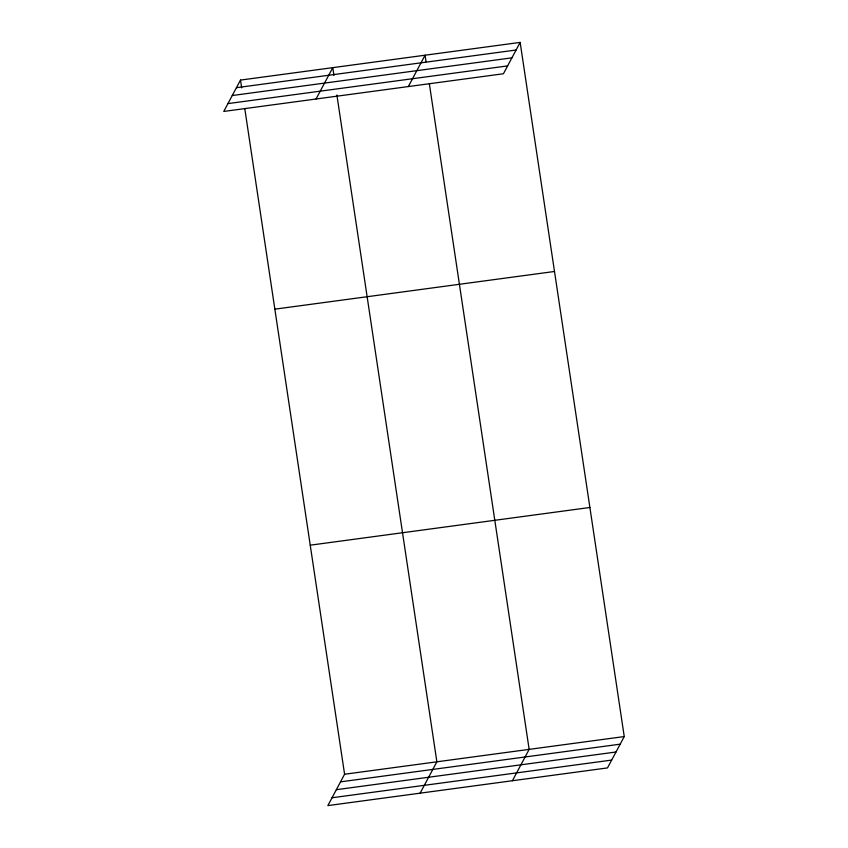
<?xml version="1.0" encoding="UTF-8"?>
<svg xmlns="http://www.w3.org/2000/svg" width="848" height="848" viewBox="0 0 848 848"><rect width="100%" height="100%" fill="white"/><g stroke="black" fill="none" stroke-linecap="round" stroke-linejoin="round"><path stroke-width="1.27" d="M240.503 80.083L223.755 111.438L503.415 73.755L520.153 42.4L240.503 80.083L241.669 87.895M316.05 99.004L332.787 67.649L333.953 75.461M408.333 86.56L425.071 55.215L426.046 61.724M244.796 108.714L344.585 774.245L327.847 805.6L607.497 767.917L624.245 736.562L520.153 42.4M420.131 793.166L436.868 761.811L336.889 94.987M512.415 780.732L529.152 749.378L429.364 83.846M236.433 87.694L516.093 50.011M232.257 95.527L511.906 57.844M227.942 103.604L507.602 65.911M274.847 309.16L554.507 271.477M310.241 545.179L589.89 507.486M344.585 774.245L624.245 736.562M340.525 781.856L620.174 744.173M336.338 789.689L615.998 752.006M332.024 797.767L611.684 760.084"/></g></svg>
